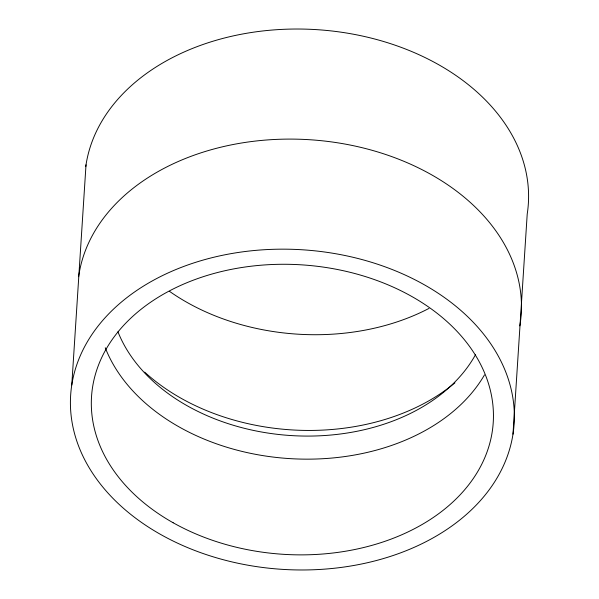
<?xml version="1.0" encoding="UTF-8"?>
<svg xmlns="http://www.w3.org/2000/svg" width="599" height="599" viewBox="0 0 599 599"><rect width="100%" height="100%" fill="white"/><g stroke="black" fill="none" stroke-linecap="round" stroke-linejoin="round"><path stroke-width="0.9" d="M71.783 384.955L86.016 164.807M512.984 434.193A222.192 160.098 3.7 0 0 203.405 259.988A222.192 160.098 3.7 0 0 160.764 534.533A222.192 160.098 3.7 0 0 512.984 434.193L527.217 214.045A222.192 160.098 3.7 0 0 329.967 30.781A222.192 160.098 3.7 0 0 85.754 166.634M454.926 382.836A201.264 145.018 3.7 0 1 144.673 372.114M78.634 276.708A222.192 160.098 3.7 0 1 324.089 140.99A222.192 160.098 3.7 0 1 519.805 325.901M475.509 354.675A189.187 136.317 3.7 0 1 290.867 435.548A189.187 136.317 3.7 0 1 117.943 331.779M428.981 308.41A201.264 145.018 3.7 0 1 169.592 291.406M484.486 374.899A201.264 145.018 3.7 0 1 287.303 458.445A201.264 145.018 3.7 0 1 105.259 347.764M173.156 522.762A201.264 145.018 3.7 0 0 492.206 431.872A201.264 145.018 3.7 0 0 211.784 274.08A201.264 145.018 3.7 0 0 173.156 522.762"/></g></svg>
